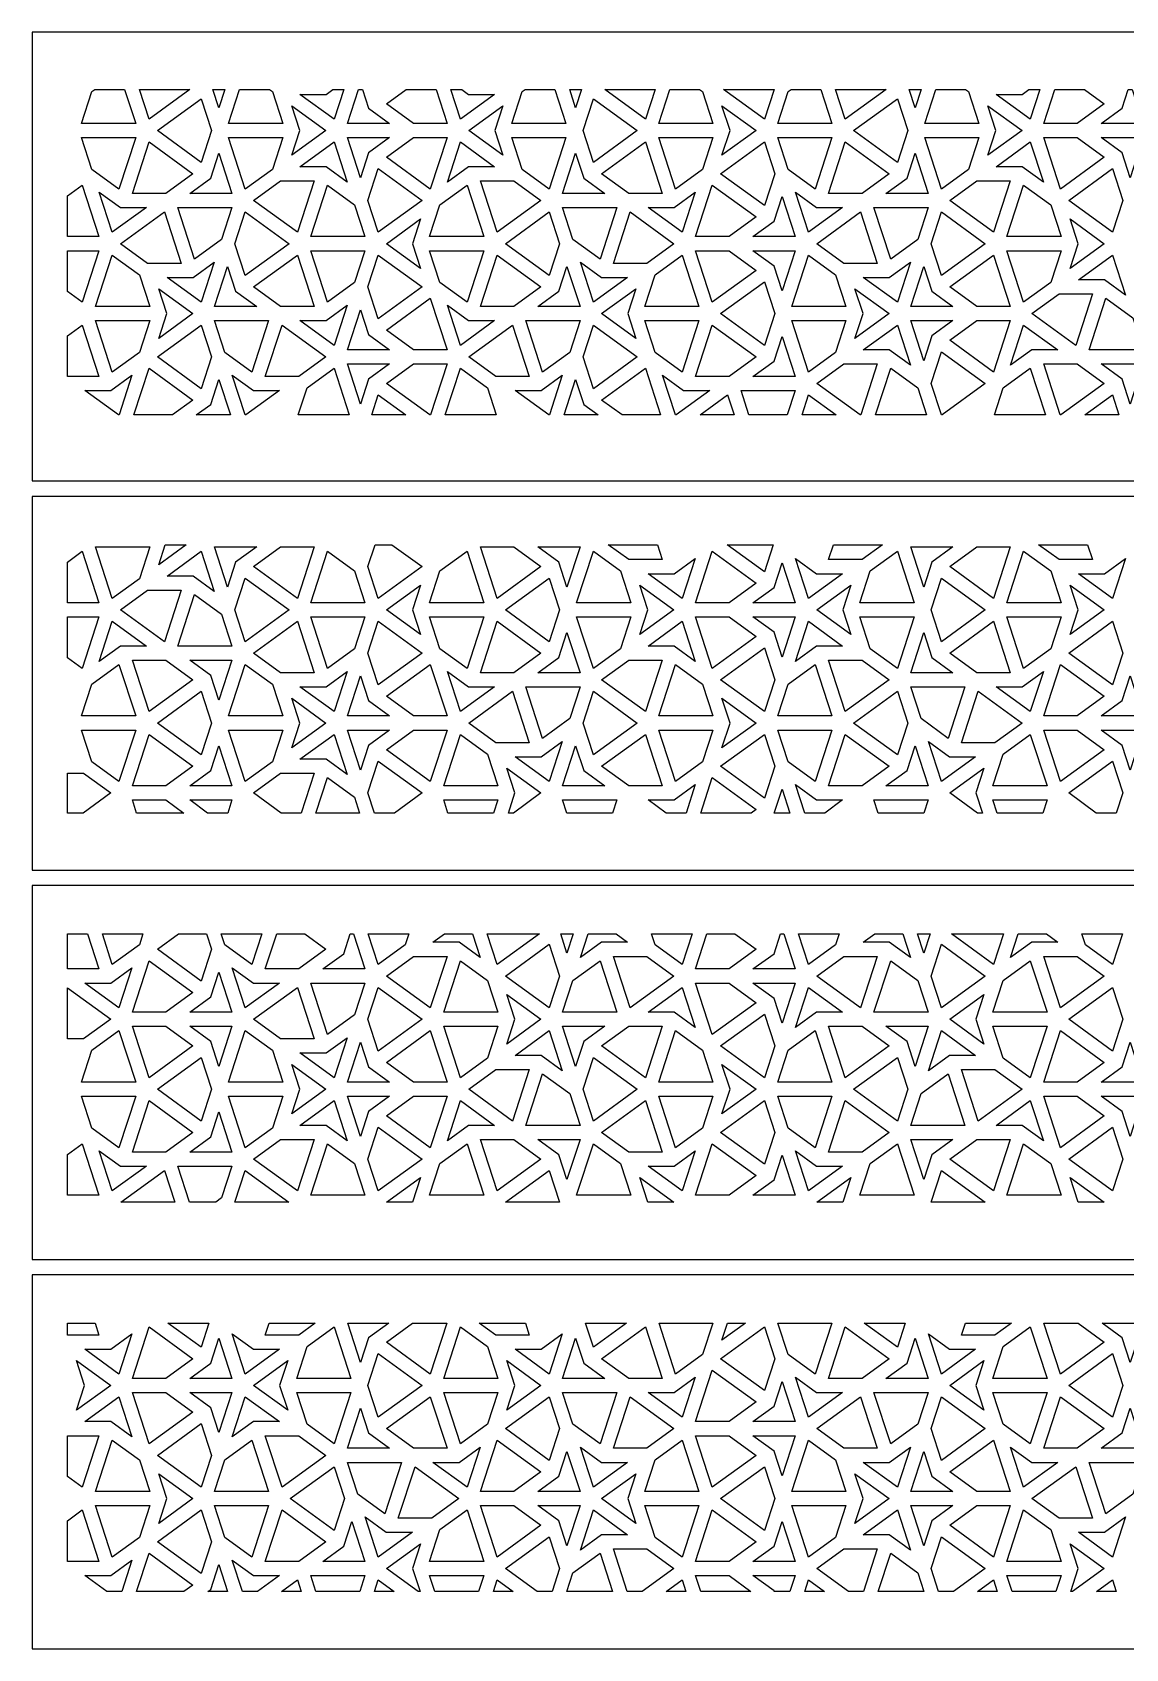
# Model space of a CAD drawing. Header units: millimetres. Extents: x 478 to 1383, y 310 to 1930.
# Drawn here: x 478 to 975, y 1195 to 1930 of the extents above; entities that cross this region are included whole.
import ezdxf

# ---------------------------------------------------------------- set-up
doc = ezdxf.new("R2010")
doc.units = ezdxf.units.MM
doc.layers.get('0').update_dxf_attribs({"linetype": 'CONTINUOUS'})

msp = doc.modelspace()

# ---------------------------------------------------------------- linework, layer by layer
at = {"color": 7}
for points in [[(477.7981, 1726.02), (1382.7981, 1726.02), (1382.7981, 1930.02), (477.7981, 1930.02)], [(500.20135, 1888.5623), (504.90489, 1903.0383), (506.2561, 1904.02), (519.80685, 1904.02), (524.82936, 1888.5623)], [(526.53621, 1904.02), (549.46974, 1904.02), (530.91613, 1890.54)], [(562.67064, 1895.7177), (559.97307, 1904.02), (565.36821, 1904.02)], [(572.09757, 1904.02), (585.64832, 1904.02), (586.99954, 1903.0383), (591.70307, 1888.5623), (567.07506, 1888.5623)], [(599.57021, 1901.816), (611.42648, 1901.816), (614.46004, 1904.02), (619.47018, 1904.02), (615.09027, 1890.54)], [(626.19954, 1904.02), (628.01079, 1904.02), (630.76895, 1895.5312), (640.36087, 1888.5623), (621.17703, 1888.5623)], [(666.47015, 1888.5623), (651.2492, 1888.5623), (638.9352, 1897.509), (647.89689, 1904.02), (661.44764, 1904.02)], [(668.177, 1904.02), (673.18714, 1904.02), (676.2207, 1901.816), (688.07697, 1901.816), (672.55691, 1890.54)], [(695.94411, 1888.5623), (700.64764, 1903.0383), (701.99886, 1904.02), (715.54961, 1904.02), (720.57212, 1888.5623)], [(724.97654, 1895.7177), (722.27897, 1904.02), (727.67411, 1904.02)], [(738.17744, 1904.02), (761.11097, 1904.02), (756.73105, 1890.54)], [(767.84033, 1904.02), (781.39108, 1904.02), (782.74229, 1903.0383), (787.44583, 1888.5623), (762.81782, 1888.5623)], [(810.83302, 1890.54), (792.27941, 1904.02), (815.21293, 1904.02)], [(816.91978, 1888.5623), (821.62331, 1903.0383), (822.97453, 1904.02), (836.52528, 1904.02), (841.54779, 1888.5623)], [(843.25464, 1904.02), (866.18817, 1904.02), (847.63455, 1890.54)], [(879.38907, 1895.7177), (876.69149, 1904.02), (882.08664, 1904.02)], [(888.816, 1904.02), (902.36675, 1904.02), (903.71797, 1903.0383), (908.4215, 1888.5623), (883.79349, 1888.5623)], [(916.28864, 1901.816), (928.14491, 1901.816), (931.17846, 1904.02), (936.18861, 1904.02), (931.80869, 1890.54)], [(965.43041, 1897.509), (953.1164, 1888.5623), (937.89546, 1888.5623), (942.91797, 1904.02), (956.46872, 1904.02)], [(964.00473, 1888.5623), (973.59666, 1895.5312), (976.35482, 1904.02), (978.16607, 1904.02), (983.18858, 1888.5623)], [(534.67795, 1885.3623), (554.60243, 1899.8383), (559.30596, 1885.3623), (554.60243, 1870.8863)], [(611.32844, 1885.3623), (595.80839, 1874.0863), (599.47217, 1885.3623), (595.80839, 1896.6383)], [(676.31874, 1885.3623), (691.83879, 1896.6383), (688.17501, 1885.3623), (691.83879, 1874.0863)], [(752.96923, 1885.3623), (733.04475, 1870.8863), (728.34122, 1885.3623), (733.04475, 1899.8383)], [(807.07119, 1885.3623), (791.55114, 1874.0863), (795.21493, 1885.3623), (791.55114, 1896.6383)], [(851.39638, 1885.3623), (871.32086, 1899.8383), (876.02439, 1885.3623), (871.32086, 1870.8863)], [(928.04687, 1885.3623), (912.52681, 1874.0863), (916.1906, 1885.3623), (912.52681, 1896.6383)], [(500.20135, 1882.1623), (524.82936, 1882.1623), (517.21889, 1858.7397), (504.90489, 1867.6863)], [(567.07506, 1882.1623), (591.70307, 1882.1623), (586.99954, 1867.6863), (574.68554, 1858.7397)], [(621.17703, 1882.1623), (640.36087, 1882.1623), (630.76895, 1875.1934), (627.10516, 1863.9174)], [(658.85968, 1858.7397), (638.9352, 1873.2157), (651.2492, 1882.1623), (666.47015, 1882.1623)], [(695.94411, 1882.1623), (720.57212, 1882.1623), (712.96164, 1858.7397), (700.64764, 1867.6863)], [(762.81782, 1882.1623), (787.44583, 1882.1623), (782.74229, 1867.6863), (770.42829, 1858.7397)], [(816.91978, 1882.1623), (841.54779, 1882.1623), (833.93732, 1858.7397), (821.62331, 1867.6863)], [(883.79349, 1882.1623), (908.4215, 1882.1623), (903.71797, 1867.6863), (891.40396, 1858.7397)], [(945.50593, 1858.7397), (937.89546, 1882.1623), (953.1164, 1882.1623), (965.43041, 1873.2157)], [(964.00473, 1882.1623), (983.18858, 1882.1623), (977.26044, 1863.9174), (973.59666, 1875.1934)], [(530.91613, 1880.1846), (550.8406, 1865.7086), (538.5266, 1856.762), (523.30565, 1856.762)], [(568.59877, 1856.762), (549.41493, 1856.762), (559.00685, 1863.7309), (562.67064, 1875.0069)], [(615.09027, 1880.1846), (621.0184, 1861.9397), (611.42648, 1868.9086), (599.57021, 1868.9086)], [(672.55691, 1880.1846), (688.07697, 1868.9086), (676.2207, 1868.9086), (666.62878, 1861.9397)], [(719.04841, 1856.762), (724.97654, 1875.0069), (728.64033, 1863.7309), (738.23225, 1856.762)], [(756.73105, 1880.1846), (764.34153, 1856.762), (749.12058, 1856.762), (736.80658, 1865.7086)], [(790.90854, 1865.7086), (810.83302, 1880.1846), (815.53655, 1865.7086), (810.83302, 1851.2326)], [(847.63455, 1880.1846), (867.55903, 1865.7086), (855.24503, 1856.762), (840.02408, 1856.762)], [(885.3172, 1856.762), (866.13336, 1856.762), (875.72528, 1863.7309), (879.38907, 1875.0069)], [(931.80869, 1880.1846), (937.73683, 1861.9397), (928.14491, 1868.9086), (916.28864, 1868.9086)], [(655.09785, 1853.562), (635.17337, 1839.086), (630.46984, 1853.562), (635.17337, 1868.0379)], [(949.26776, 1853.562), (969.19223, 1868.0379), (973.89576, 1853.562), (969.19223, 1839.086)], [(508.11094, 1837.1083), (493.7981, 1837.1083), (493.7981, 1855.6614), (500.50046, 1860.5309)], [(598.37184, 1839.086), (578.44736, 1853.562), (590.76137, 1862.5086), (605.98231, 1862.5086)], [(604.4586, 1837.1083), (612.06908, 1860.5309), (624.38308, 1851.5843), (629.08661, 1837.1083)], [(683.18858, 1837.1083), (658.56057, 1837.1083), (663.2641, 1851.5843), (675.5781, 1860.5309)], [(689.27534, 1839.086), (681.66487, 1862.5086), (696.88581, 1862.5086), (709.19982, 1853.562)], [(787.14672, 1860.5309), (807.07119, 1846.0549), (794.75719, 1837.1083), (779.53624, 1837.1083)], [(915.09027, 1839.086), (895.16579, 1853.562), (907.47979, 1862.5086), (922.70074, 1862.5086)], [(921.17703, 1837.1083), (928.7875, 1860.5309), (941.10151, 1851.5843), (945.80504, 1837.1083)], [(514.1977, 1839.086), (508.26957, 1857.3309), (517.86149, 1850.362), (529.71776, 1850.362)], [(773.44948, 1839.086), (757.92942, 1850.362), (769.78569, 1850.362), (779.37761, 1857.3309)], [(824.82936, 1837.1083), (805.64552, 1837.1083), (815.23744, 1844.0772), (818.90123, 1855.3532)], [(830.91613, 1839.086), (824.98799, 1857.3309), (834.57991, 1850.362), (846.43618, 1850.362)], [(537.884, 1848.3843), (545.49448, 1824.9616), (530.27353, 1824.9616), (517.95952, 1833.9083)], [(543.97076, 1850.362), (568.59877, 1850.362), (563.89524, 1835.886), (551.58124, 1826.9393)], [(594.61001, 1833.9083), (574.68554, 1819.4323), (569.982, 1833.9083), (574.68554, 1848.3843)], [(638.9352, 1833.9083), (654.45526, 1845.1843), (650.79147, 1833.9083), (654.45526, 1822.6323)], [(693.03717, 1833.9083), (712.96164, 1848.3843), (717.66517, 1833.9083), (712.96164, 1819.4323)], [(719.04841, 1850.362), (743.67641, 1850.362), (736.06594, 1826.9393), (723.75194, 1835.886)], [(749.76318, 1848.3843), (769.68766, 1833.9083), (757.37365, 1824.9616), (742.1527, 1824.9616)], [(854.60243, 1848.3843), (862.2129, 1824.9616), (846.99196, 1824.9616), (834.67795, 1833.9083)], [(860.68919, 1850.362), (885.3172, 1850.362), (880.61367, 1835.886), (868.29967, 1826.9393)], [(911.32844, 1833.9083), (891.40396, 1819.4323), (886.70043, 1833.9083), (891.40396, 1848.3843)], [(965.43041, 1833.9083), (949.91035, 1822.6323), (953.57414, 1833.9083), (949.91035, 1845.1843)], [(493.7981, 1812.1552), (493.7981, 1830.7083), (508.11094, 1830.7083), (500.50046, 1807.2856)], [(604.4586, 1830.7083), (629.08661, 1830.7083), (624.38308, 1816.2323), (612.06908, 1807.2856)], [(683.18858, 1830.7083), (675.5781, 1807.2856), (663.2641, 1816.2323), (658.56057, 1830.7083)], [(787.14672, 1807.2856), (779.53624, 1830.7083), (794.75719, 1830.7083), (807.07119, 1821.7616)], [(805.64552, 1830.7083), (824.82936, 1830.7083), (818.90123, 1812.4634), (815.23744, 1823.7393)], [(921.17703, 1830.7083), (945.80504, 1830.7083), (941.10151, 1816.2323), (928.7875, 1807.2856)], [(506.58723, 1805.3079), (514.1977, 1828.7306), (526.5117, 1819.7839), (531.21524, 1805.3079)], [(554.60243, 1807.2856), (539.08237, 1818.5616), (550.93864, 1818.5616), (560.53056, 1825.5306)], [(560.68919, 1805.3079), (566.61733, 1823.5529), (570.28111, 1812.2769), (579.87304, 1805.3079)], [(598.37184, 1828.7306), (605.98231, 1805.3079), (590.76137, 1805.3079), (578.44736, 1814.2546)], [(655.09785, 1814.2546), (635.17337, 1799.7786), (630.46984, 1814.2546), (635.17337, 1828.7306)], [(689.27534, 1828.7306), (709.19982, 1814.2546), (696.88581, 1805.3079), (681.66487, 1805.3079)], [(726.95799, 1805.3079), (707.77414, 1805.3079), (717.36607, 1812.2769), (721.02985, 1823.5529)], [(733.04475, 1807.2856), (727.11662, 1825.5306), (736.70854, 1818.5616), (748.56481, 1818.5616)], [(781.05995, 1805.3079), (756.43194, 1805.3079), (761.13548, 1819.7839), (773.44948, 1828.7306)], [(823.30565, 1805.3079), (830.91613, 1828.7306), (843.23013, 1819.7839), (847.93366, 1805.3079)], [(871.32086, 1807.2856), (855.8008, 1818.5616), (867.65707, 1818.5616), (877.24899, 1825.5306)], [(877.40762, 1805.3079), (883.33575, 1823.5529), (886.99954, 1812.2769), (896.59146, 1805.3079)], [(915.09027, 1828.7306), (922.70074, 1805.3079), (907.47979, 1805.3079), (895.16579, 1814.2546)], [(969.19223, 1828.7306), (975.12037, 1810.4856), (965.52845, 1817.4546), (953.67218, 1817.4546)], [(790.90854, 1802.1079), (810.83302, 1816.5839), (815.53655, 1802.1079), (810.83302, 1787.632)], [(550.8406, 1802.1079), (535.32055, 1790.832), (538.98434, 1802.1079), (535.32055, 1813.3839)], [(658.85968, 1809.0769), (666.47015, 1785.6542), (651.2492, 1785.6542), (638.9352, 1794.6009)], [(736.80658, 1802.1079), (752.32663, 1813.3839), (748.66284, 1802.1079), (752.32663, 1790.832)], [(867.55903, 1802.1079), (852.03898, 1790.832), (855.70276, 1802.1079), (852.03898, 1813.3839)], [(952.47381, 1787.632), (932.54933, 1802.1079), (944.86333, 1811.0546), (960.08428, 1811.0546)], [(958.56057, 1785.6542), (966.17104, 1809.0769), (978.48505, 1800.1302), (983.18858, 1785.6542)], [(615.09027, 1787.632), (599.57021, 1798.9079), (611.42648, 1798.9079), (621.0184, 1805.8769)], [(621.17703, 1785.6542), (627.10516, 1803.8992), (630.76895, 1792.6232), (640.36087, 1785.6542)], [(672.55691, 1787.632), (666.62878, 1805.8769), (676.2207, 1798.9079), (688.07697, 1798.9079)], [(508.11094, 1773.5076), (493.7981, 1773.5076), (493.7981, 1792.0607), (500.50046, 1796.9302)], [(506.58723, 1798.9079), (531.21524, 1798.9079), (526.5117, 1784.432), (514.1977, 1775.4853)], [(534.67795, 1782.4542), (554.60243, 1796.9302), (559.30596, 1782.4542), (554.60243, 1767.9783)], [(585.3172, 1798.9079), (577.70673, 1775.4853), (565.39272, 1784.432), (560.68919, 1798.9079)], [(591.40396, 1796.9302), (611.32844, 1782.4542), (599.01444, 1773.5076), (583.79349, 1773.5076)], [(696.24322, 1796.9302), (703.85369, 1773.5076), (688.63274, 1773.5076), (676.31874, 1782.4542)], [(702.32998, 1798.9079), (726.95799, 1798.9079), (722.25446, 1784.432), (709.94045, 1775.4853)], [(752.96923, 1782.4542), (733.04475, 1767.9783), (728.34122, 1782.4542), (733.04475, 1796.9302)], [(756.43194, 1798.9079), (781.05995, 1798.9079), (773.44948, 1775.4853), (761.13548, 1784.432)], [(787.14672, 1796.9302), (807.07119, 1782.4542), (794.75719, 1773.5076), (779.53624, 1773.5076)], [(823.30565, 1798.9079), (847.93366, 1798.9079), (843.23013, 1784.432), (830.91613, 1775.4853)], [(871.32086, 1796.9302), (877.24899, 1778.6853), (867.65707, 1785.6542), (855.8008, 1785.6542)], [(877.40762, 1798.9079), (896.59146, 1798.9079), (886.99954, 1791.939), (883.33575, 1780.663)], [(915.09027, 1775.4853), (895.16579, 1789.9613), (907.47979, 1798.9079), (922.70074, 1798.9079)], [(928.7875, 1796.9302), (944.30756, 1785.6542), (932.45129, 1785.6542), (922.85937, 1778.6853)], [(824.82936, 1773.5076), (805.64552, 1773.5076), (815.23744, 1780.4765), (818.90123, 1791.7525)], [(621.17703, 1779.2542), (640.36087, 1779.2542), (630.76895, 1772.2853), (627.10516, 1761.0093)], [(638.9352, 1770.3076), (651.2492, 1779.2542), (666.47015, 1779.2542), (658.92089, 1756.02), (658.60039, 1756.02)], [(834.67795, 1770.3076), (846.99196, 1779.2542), (862.2129, 1779.2542), (854.66364, 1756.02), (854.34315, 1756.02)], [(891.66325, 1756.02), (891.34275, 1756.02), (886.70043, 1770.3076), (891.40396, 1784.7836), (911.32844, 1770.3076)], [(937.89546, 1779.2542), (953.1164, 1779.2542), (965.43041, 1770.3076), (945.76521, 1756.02), (945.44472, 1756.02)], [(964.00473, 1779.2542), (983.18858, 1779.2542), (977.26044, 1761.0093), (973.59666, 1772.2853)], [(501.69883, 1767.1076), (513.5551, 1767.1076), (523.14702, 1774.0765), (517.2801, 1756.02), (516.95961, 1756.02)], [(550.8406, 1762.8006), (541.50797, 1756.02), (524.00946, 1756.02), (530.91613, 1777.2765)], [(559.00685, 1760.8228), (562.67064, 1772.0988), (567.89497, 1756.02), (552.3963, 1756.02)], [(568.7574, 1774.0765), (578.34932, 1767.1076), (590.20559, 1767.1076), (574.94482, 1756.02), (574.62433, 1756.02)], [(602.77626, 1768.3299), (615.09027, 1777.2765), (621.99694, 1756.02), (598.77654, 1756.02)], [(672.55691, 1777.2765), (684.87092, 1768.3299), (688.87064, 1756.02), (665.65024, 1756.02)], [(697.44159, 1767.1076), (709.29786, 1767.1076), (718.88978, 1774.0765), (713.02285, 1756.02), (712.70236, 1756.02)], [(724.97654, 1772.0988), (728.64033, 1760.8228), (735.25088, 1756.02), (719.75221, 1756.02)], [(763.63772, 1756.02), (746.13921, 1756.02), (736.80658, 1762.8006), (756.73105, 1777.2765)], [(764.50015, 1774.0765), (774.09208, 1767.1076), (785.94835, 1767.1076), (770.68757, 1756.02), (770.36708, 1756.02)], [(868.29967, 1777.2765), (880.61367, 1768.3299), (884.6134, 1756.02), (861.393, 1756.02)], [(919.49469, 1768.3299), (931.80869, 1777.2765), (938.71536, 1756.02), (915.49496, 1756.02)], [(635.17337, 1765.1299), (647.71206, 1756.02), (632.21339, 1756.02)], [(797.07458, 1756.02), (781.5759, 1756.02), (794.11459, 1765.1299)], [(824.82936, 1767.1076), (821.22678, 1756.02), (803.80393, 1756.02), (800.20135, 1767.1076)], [(830.91613, 1765.1299), (843.45481, 1756.02), (827.95614, 1756.02)], [(969.19223, 1765.1299), (972.15222, 1756.02), (956.65354, 1756.02)], [(477.7981, 1549.02), (1382.7981, 1549.02), (1382.7981, 1719.02), (477.7981, 1719.02)], [(508.11094, 1670.59954), (493.7981, 1670.59954), (493.7981, 1689.1526), (500.50046, 1694.0222)], [(506.58723, 1695.9999), (531.21524, 1695.9999), (526.5117, 1681.5239), (514.1977, 1672.57725)], [(535.32055, 1687.9239), (538.27605, 1697.02), (547.84025, 1697.02)], [(554.60243, 1694.0222), (560.53056, 1675.77725), (550.93864, 1682.7462), (539.08237, 1682.7462)], [(560.68919, 1695.9999), (579.87304, 1695.9999), (570.28111, 1689.0309), (566.61733, 1677.75496)], [(598.37184, 1672.57725), (578.44736, 1687.0532), (590.76137, 1695.9999), (605.98231, 1695.9999)], [(604.4586, 1670.59954), (612.06908, 1694.0222), (624.38308, 1685.0755), (629.08661, 1670.59954)], [(635.17337, 1672.57725), (630.46984, 1687.0532), (633.70824, 1697.02), (641.37978, 1697.02), (655.09785, 1687.0532)], [(683.18858, 1670.59954), (658.56057, 1670.59954), (663.2641, 1685.0755), (675.5781, 1694.0222)], [(689.27534, 1672.57725), (681.66487, 1695.9999), (696.88581, 1695.9999), (709.19982, 1687.0532)], [(726.95799, 1695.9999), (721.02985, 1677.75496), (717.36607, 1689.0309), (707.77414, 1695.9999)], [(725.43428, 1670.59954), (733.04475, 1694.0222), (745.35875, 1685.0755), (750.06229, 1670.59954)], [(764.34153, 1690.2532), (749.12058, 1690.2532), (739.80693, 1697.02), (762.14287, 1697.02)], [(773.44948, 1672.57725), (757.92942, 1683.8532), (769.78569, 1683.8532), (779.37761, 1690.8222)], [(787.14672, 1694.0222), (807.07119, 1679.54619), (794.75719, 1670.59954), (779.53624, 1670.59954)], [(810.83302, 1684.7239), (793.90889, 1697.02), (814.82826, 1697.02)], [(830.91613, 1672.57725), (824.98799, 1690.8222), (834.57991, 1683.8532), (846.43618, 1683.8532)], [(855.24503, 1690.2532), (840.02408, 1690.2532), (842.22274, 1697.02), (864.55868, 1697.02)], [(878.93133, 1670.59954), (854.30332, 1670.59954), (859.00685, 1685.0755), (871.32086, 1694.0222)], [(877.40762, 1695.9999), (896.59146, 1695.9999), (886.99954, 1689.0309), (883.33575, 1677.75496)], [(915.09027, 1672.57725), (895.16579, 1687.0532), (907.47979, 1695.9999), (922.70074, 1695.9999)], [(921.17703, 1670.59954), (928.7875, 1694.0222), (941.10151, 1685.0755), (945.80504, 1670.59954)], [(960.08428, 1690.2532), (944.86333, 1690.2532), (935.54968, 1697.02), (957.88562, 1697.02)], [(969.19223, 1672.57725), (953.67218, 1683.8532), (965.52845, 1683.8532), (975.12037, 1690.8222)], [(824.82936, 1670.59954), (805.64552, 1670.59954), (815.23744, 1677.56848), (818.90123, 1688.8445)], [(537.884, 1652.92356), (517.95952, 1667.39954), (530.27353, 1676.34619), (545.49448, 1676.34619)], [(594.61001, 1667.39954), (574.68554, 1652.92356), (569.982, 1667.39954), (574.68554, 1681.8755)], [(638.9352, 1667.39954), (654.45526, 1678.67553), (650.79147, 1667.39954), (654.45526, 1656.12356)], [(693.03717, 1667.39954), (712.96164, 1681.8755), (717.66517, 1667.39954), (712.96164, 1652.92356)], [(769.68766, 1667.39954), (754.1676, 1656.12356), (757.83139, 1667.39954), (754.1676, 1678.67553)], [(834.67795, 1667.39954), (850.19801, 1678.67553), (846.53422, 1667.39954), (850.19801, 1656.12356)], [(911.32844, 1667.39954), (891.40396, 1652.92356), (886.70043, 1667.39954), (891.40396, 1681.8755)], [(965.43041, 1667.39954), (949.91035, 1656.12356), (953.57414, 1667.39954), (949.91035, 1678.67553)], [(543.97076, 1650.94585), (551.58124, 1674.36848), (563.89524, 1665.42184), (568.59877, 1650.94585)], [(493.7981, 1645.64647), (493.7981, 1664.19954), (508.11094, 1664.19954), (500.50046, 1640.77692)], [(514.1977, 1662.22184), (529.71776, 1650.94585), (517.86149, 1650.94585), (508.26957, 1643.97692)], [(598.37184, 1662.22184), (605.98231, 1638.79921), (590.76137, 1638.79921), (578.44736, 1647.74585)], [(604.4586, 1664.19954), (629.08661, 1664.19954), (624.38308, 1649.72356), (612.06908, 1640.77692)], [(655.09785, 1647.74585), (635.17337, 1633.26987), (630.46984, 1647.74585), (635.17337, 1662.22184)], [(683.18858, 1664.19954), (675.5781, 1640.77692), (663.2641, 1649.72356), (658.56057, 1664.19954)], [(689.27534, 1662.22184), (709.19982, 1647.74585), (696.88581, 1638.79921), (681.66487, 1638.79921)], [(725.43428, 1664.19954), (750.06229, 1664.19954), (745.35875, 1649.72356), (733.04475, 1640.77692)], [(773.44948, 1662.22184), (779.37761, 1643.97692), (769.78569, 1650.94585), (757.92942, 1650.94585)], [(787.14672, 1640.77692), (779.53624, 1664.19954), (794.75719, 1664.19954), (807.07119, 1655.2529)], [(824.82936, 1664.19954), (818.90123, 1645.95462), (815.23744, 1657.2306), (805.64552, 1664.19954)], [(830.91613, 1662.22184), (846.43618, 1650.94585), (834.57991, 1650.94585), (824.98799, 1643.97692)], [(878.93133, 1664.19954), (871.32086, 1640.77692), (859.00685, 1649.72356), (854.30332, 1664.19954)], [(915.09027, 1662.22184), (922.70074, 1638.79921), (907.47979, 1638.79921), (895.16579, 1647.74585)], [(921.17703, 1664.19954), (945.80504, 1664.19954), (941.10151, 1649.72356), (928.7875, 1640.77692)], [(949.26776, 1647.74585), (969.19223, 1662.22184), (973.89576, 1647.74585), (969.19223, 1633.26987)], [(726.95799, 1638.79921), (707.77414, 1638.79921), (717.36607, 1645.76815), (721.02985, 1657.04413)], [(877.40762, 1638.79921), (883.33575, 1657.04413), (886.99954, 1645.76815), (896.59146, 1638.79921)], [(790.90854, 1635.59921), (810.83302, 1650.07519), (815.53655, 1635.59921), (810.83302, 1621.12323)], [(524.82936, 1619.14552), (500.20135, 1619.14552), (504.90489, 1633.6215), (517.21889, 1642.56815)], [(530.91613, 1621.12323), (523.30565, 1644.54585), (538.5266, 1644.54585), (550.8406, 1635.59921)], [(568.59877, 1644.54585), (562.67064, 1626.30093), (559.00685, 1637.57692), (549.41493, 1644.54585)], [(567.07506, 1619.14552), (574.68554, 1642.56815), (586.99954, 1633.6215), (591.70307, 1619.14552)], [(615.09027, 1621.12323), (599.57021, 1632.39921), (611.42648, 1632.39921), (621.0184, 1639.36815)], [(658.85968, 1642.56815), (666.47015, 1619.14552), (651.2492, 1619.14552), (638.9352, 1628.09217)], [(672.55691, 1621.12323), (666.62878, 1639.36815), (676.2207, 1632.39921), (688.07697, 1632.39921)], [(756.73105, 1621.12323), (736.80658, 1635.59921), (749.12058, 1644.54585), (764.34153, 1644.54585)], [(762.81782, 1619.14552), (770.42829, 1642.56815), (782.74229, 1633.6215), (787.44583, 1619.14552)], [(841.54779, 1619.14552), (816.91978, 1619.14552), (821.62331, 1633.6215), (833.93732, 1642.56815)], [(847.63455, 1621.12323), (840.02408, 1644.54585), (855.24503, 1644.54585), (867.55903, 1635.59921)], [(931.80869, 1621.12323), (916.28864, 1632.39921), (928.14491, 1632.39921), (937.73683, 1639.36815)], [(945.50593, 1642.56815), (965.43041, 1628.09217), (953.1164, 1619.14552), (937.89546, 1619.14552)], [(621.17703, 1619.14552), (627.10516, 1637.39044), (630.76895, 1626.11446), (640.36087, 1619.14552)], [(702.32998, 1632.39921), (726.95799, 1632.39921), (722.25446, 1617.92323), (709.94045, 1608.97658)], [(902.03563, 1632.39921), (894.42515, 1608.97658), (882.11115, 1617.92323), (877.40762, 1632.39921)], [(983.18858, 1619.14552), (964.00473, 1619.14552), (973.59666, 1626.11446), (977.26044, 1637.39044)], [(534.67795, 1615.94552), (554.60243, 1630.4215), (559.30596, 1615.94552), (554.60243, 1601.46954)], [(611.32844, 1615.94552), (595.80839, 1604.66954), (599.47217, 1615.94552), (595.80839, 1627.2215)], [(696.24322, 1630.4215), (703.85369, 1606.99887), (688.63274, 1606.99887), (676.31874, 1615.94552)], [(752.96923, 1615.94552), (733.04475, 1601.46954), (728.34122, 1615.94552), (733.04475, 1630.4215)], [(807.07119, 1615.94552), (791.55114, 1604.66954), (795.21493, 1615.94552), (791.55114, 1627.2215)], [(851.39638, 1615.94552), (871.32086, 1630.4215), (876.02439, 1615.94552), (871.32086, 1601.46954)], [(908.12239, 1630.4215), (928.04687, 1615.94552), (915.73286, 1606.99887), (900.51192, 1606.99887)], [(524.82936, 1612.74552), (517.21889, 1589.32289), (504.90489, 1598.26954), (500.20135, 1612.74552)], [(530.91613, 1610.76781), (550.8406, 1596.29183), (538.5266, 1587.34518), (523.30565, 1587.34518)], [(567.07506, 1612.74552), (591.70307, 1612.74552), (586.99954, 1598.26954), (574.68554, 1589.32289)], [(615.09027, 1610.76781), (621.0184, 1592.52289), (611.42648, 1599.49183), (599.57021, 1599.49183)], [(621.17703, 1612.74552), (640.36087, 1612.74552), (630.76895, 1605.77658), (627.10516, 1594.5006)], [(658.85968, 1589.32289), (638.9352, 1603.79887), (651.2492, 1612.74552), (666.47015, 1612.74552)], [(664.94644, 1587.34518), (672.55691, 1610.76781), (684.87092, 1601.82116), (689.57445, 1587.34518)], [(756.73105, 1610.76781), (764.34153, 1587.34518), (749.12058, 1587.34518), (736.80658, 1596.29183)], [(762.81782, 1612.74552), (787.44583, 1612.74552), (782.74229, 1598.26954), (770.42829, 1589.32289)], [(790.90854, 1596.29183), (810.83302, 1610.76781), (815.53655, 1596.29183), (810.83302, 1581.81585)], [(841.54779, 1612.74552), (833.93732, 1589.32289), (821.62331, 1598.26954), (816.91978, 1612.74552)], [(847.63455, 1610.76781), (867.55903, 1596.29183), (855.24503, 1587.34518), (840.02408, 1587.34518)], [(939.41917, 1587.34518), (914.79116, 1587.34518), (919.49469, 1601.82116), (931.80869, 1610.76781)], [(945.50593, 1589.32289), (937.89546, 1612.74552), (953.1164, 1612.74552), (965.43041, 1603.79887)], [(983.18858, 1612.74552), (977.26044, 1594.5006), (973.59666, 1605.77658), (964.00473, 1612.74552)], [(568.59877, 1587.34518), (549.41493, 1587.34518), (559.00685, 1594.31412), (562.67064, 1605.5901)], [(712.96164, 1589.32289), (697.44159, 1600.59887), (709.29786, 1600.59887), (718.88978, 1607.56781)], [(719.04841, 1587.34518), (724.97654, 1605.5901), (728.64033, 1594.31412), (738.23225, 1587.34518)], [(885.3172, 1587.34518), (866.13336, 1587.34518), (875.72528, 1594.31412), (879.38907, 1605.5901)], [(891.40396, 1589.32289), (885.47583, 1607.56781), (895.06775, 1600.59887), (906.92402, 1600.59887)], [(642.53812, 1575.02), (633.43479, 1575.02), (630.46984, 1584.14518), (635.17337, 1598.62116), (655.09785, 1584.14518)], [(696.64009, 1575.02), (694.3786, 1575.02), (697.34355, 1584.14518), (693.67976, 1595.42116), (709.19982, 1584.14518)], [(910.68585, 1595.42116), (907.02206, 1584.14518), (909.98701, 1575.02), (907.72552, 1575.02), (895.16579, 1584.14518)], [(969.19223, 1598.62116), (973.89576, 1584.14518), (970.93081, 1575.02), (961.82749, 1575.02), (949.26776, 1584.14518)], [(501.14306, 1593.09183), (513.45707, 1584.14518), (500.89733, 1575.02), (493.7981, 1575.02), (493.7981, 1593.09183)], [(578.44736, 1584.14518), (590.76137, 1593.09183), (605.98231, 1593.09183), (600.11042, 1575.02), (591.00709, 1575.02)], [(612.06908, 1591.11412), (624.38308, 1582.16747), (626.70543, 1575.02), (606.83978, 1575.02)], [(757.92942, 1580.94518), (769.78569, 1580.94518), (779.37761, 1587.91412), (775.18806, 1575.02), (766.08473, 1575.02)], [(807.07119, 1576.63814), (804.84402, 1575.02), (781.91742, 1575.02), (787.14672, 1591.11412)], [(824.98799, 1587.91412), (834.57991, 1580.94518), (846.43618, 1580.94518), (838.28087, 1575.02), (829.17755, 1575.02)], [(523.30565, 1580.94518), (538.5266, 1580.94518), (546.68191, 1575.02), (525.23086, 1575.02)], [(566.67357, 1575.02), (557.57024, 1575.02), (549.41493, 1580.94518), (568.59877, 1580.94518)], [(689.57445, 1580.94518), (687.64924, 1575.02), (666.87165, 1575.02), (664.94644, 1580.94518)], [(741.75121, 1575.02), (720.97361, 1575.02), (719.04841, 1580.94518), (743.67641, 1580.94518)], [(818.90123, 1585.93641), (822.44819, 1575.02), (815.35427, 1575.02)], [(885.3172, 1580.94518), (883.39199, 1575.02), (862.6144, 1575.02), (860.68919, 1580.94518)], [(937.49396, 1575.02), (916.71637, 1575.02), (914.79116, 1580.94518), (939.41917, 1580.94518)], [(477.7981, 1372.02), (1382.7981, 1372.02), (1382.7981, 1542.02), (477.7981, 1542.02)], [(508.11094, 1504.09081), (493.7981, 1504.09081), (493.7981, 1520.02), (502.93523, 1520.02)], [(526.5117, 1515.01517), (514.1977, 1506.06852), (509.66459, 1520.02), (528.13787, 1520.02)], [(544.28859, 1520.02), (557.0372, 1520.02), (559.30596, 1513.03746), (554.60243, 1498.56148), (534.67795, 1513.03746)], [(577.70673, 1506.06852), (565.39272, 1515.01517), (563.76656, 1520.02), (582.23984, 1520.02)], [(611.32844, 1513.03746), (599.01444, 1504.09081), (583.79349, 1504.09081), (588.9692, 1520.02), (601.7178, 1520.02)], [(609.90277, 1504.09081), (619.49469, 1511.05975), (622.40605, 1520.02), (623.91091, 1520.02), (629.08661, 1504.09081)], [(647.48738, 1515.01517), (635.17337, 1506.06852), (630.64026, 1520.02), (649.11355, 1520.02)], [(681.50624, 1509.26852), (671.91432, 1516.23746), (660.05805, 1516.23746), (665.26427, 1520.02), (678.01287, 1520.02)], [(684.74223, 1520.02), (708.4779, 1520.02), (689.27534, 1506.06852)], [(693.03717, 1500.89081), (712.96164, 1515.36679), (717.66517, 1500.89081), (712.96164, 1486.41483)], [(721.02985, 1511.24623), (718.17908, 1520.02), (723.88062, 1520.02)], [(748.56481, 1516.23746), (736.70854, 1516.23746), (727.11662, 1509.26852), (730.60998, 1520.02), (743.35859, 1520.02)], [(773.44948, 1506.06852), (761.13548, 1515.01517), (759.50931, 1520.02), (777.98259, 1520.02)], [(807.07119, 1513.03746), (794.75719, 1504.09081), (779.53624, 1504.09081), (784.71195, 1520.02), (797.46055, 1520.02)], [(805.64552, 1504.09081), (815.23744, 1511.05975), (818.1488, 1520.02), (819.65366, 1520.02), (824.82936, 1504.09081)], [(843.23013, 1515.01517), (830.91613, 1506.06852), (826.38302, 1520.02), (844.8563, 1520.02)], [(877.24899, 1509.26852), (867.65707, 1516.23746), (855.8008, 1516.23746), (861.00702, 1520.02), (873.75562, 1520.02)], [(883.33575, 1511.24623), (880.48498, 1520.02), (886.18652, 1520.02)], [(911.32844, 1500.89081), (891.40396, 1486.41483), (886.70043, 1500.89081), (891.40396, 1515.36679)], [(895.88771, 1520.02), (919.62338, 1520.02), (915.09027, 1506.06852)], [(944.30756, 1516.23746), (932.45129, 1516.23746), (922.85937, 1509.26852), (926.35274, 1520.02), (939.10134, 1520.02)], [(969.19223, 1506.06852), (956.87823, 1515.01517), (955.25206, 1520.02), (973.72534, 1520.02)], [(530.91613, 1507.85975), (550.8406, 1493.38377), (538.5266, 1484.43712), (523.30565, 1484.43712)], [(658.85968, 1486.41483), (638.9352, 1500.89081), (651.2492, 1509.83746), (666.47015, 1509.83746)], [(664.94644, 1484.43712), (672.55691, 1507.85975), (684.87092, 1498.9131), (689.57445, 1484.43712)], [(743.67641, 1484.43712), (719.04841, 1484.43712), (723.75194, 1498.9131), (736.06594, 1507.85975)], [(749.76318, 1486.41483), (742.1527, 1509.83746), (757.37365, 1509.83746), (769.68766, 1500.89081)], [(854.60243, 1486.41483), (834.67795, 1500.89081), (846.99196, 1509.83746), (862.2129, 1509.83746)], [(860.68919, 1484.43712), (868.29967, 1507.85975), (880.61367, 1498.9131), (885.3172, 1484.43712)], [(939.41917, 1484.43712), (914.79116, 1484.43712), (919.49469, 1498.9131), (931.80869, 1507.85975)], [(945.50593, 1486.41483), (937.89546, 1509.83746), (953.1164, 1509.83746), (965.43041, 1500.89081)], [(517.21889, 1486.41483), (501.69883, 1497.69081), (513.5551, 1497.69081), (523.14702, 1504.65975)], [(568.59877, 1484.43712), (549.41493, 1484.43712), (559.00685, 1491.40606), (562.67064, 1502.68204)], [(574.68554, 1486.41483), (568.7574, 1504.65975), (578.34932, 1497.69081), (590.20559, 1497.69081)], [(513.45707, 1481.23712), (501.14306, 1472.29048), (493.7981, 1472.29048), (493.7981, 1495.5202)], [(598.37184, 1495.7131), (605.98231, 1472.29048), (590.76137, 1472.29048), (578.44736, 1481.23712)], [(604.4586, 1497.69081), (629.08661, 1497.69081), (624.38308, 1483.21483), (612.06908, 1474.26818)], [(655.09785, 1481.23712), (635.17337, 1466.76114), (630.46984, 1481.23712), (635.17337, 1495.7131)], [(709.19982, 1481.23712), (693.67976, 1469.96114), (697.34355, 1481.23712), (693.67976, 1492.5131)], [(773.44948, 1495.7131), (779.37761, 1477.46818), (769.78569, 1484.43712), (757.92942, 1484.43712)], [(787.14672, 1474.26818), (779.53624, 1497.69081), (794.75719, 1497.69081), (807.07119, 1488.74417)], [(824.82936, 1497.69081), (818.90123, 1479.44589), (815.23744, 1490.72187), (805.64552, 1497.69081)], [(830.91613, 1495.7131), (846.43618, 1484.43712), (834.57991, 1484.43712), (824.98799, 1477.46818)], [(895.16579, 1481.23712), (910.68585, 1492.5131), (907.02206, 1481.23712), (910.68585, 1469.96114)], [(949.26776, 1481.23712), (969.19223, 1495.7131), (973.89576, 1481.23712), (969.19223, 1466.76114)], [(530.91613, 1454.61449), (523.30565, 1478.03712), (538.5266, 1478.03712), (550.8406, 1469.09048)], [(568.59877, 1478.03712), (562.67064, 1459.7922), (559.00685, 1471.06818), (549.41493, 1478.03712)], [(664.94644, 1478.03712), (689.57445, 1478.03712), (684.87092, 1463.56114), (672.55691, 1454.61449)], [(719.04841, 1478.03712), (738.23225, 1478.03712), (728.64033, 1471.06818), (724.97654, 1459.7922)], [(756.73105, 1454.61449), (736.80658, 1469.09048), (749.12058, 1478.03712), (764.34153, 1478.03712)], [(790.90854, 1469.09048), (810.83302, 1483.56646), (815.53655, 1469.09048), (810.83302, 1454.61449)], [(847.63455, 1454.61449), (840.02408, 1478.03712), (855.24503, 1478.03712), (867.55903, 1469.09048)], [(885.3172, 1478.03712), (879.38907, 1459.7922), (875.72528, 1471.06818), (866.13336, 1478.03712)], [(939.41917, 1478.03712), (931.80869, 1454.61449), (919.49469, 1463.56114), (914.79116, 1478.03712)], [(524.82936, 1452.63679), (500.20135, 1452.63679), (504.90489, 1467.11277), (517.21889, 1476.05942)], [(567.07506, 1452.63679), (574.68554, 1476.05942), (586.99954, 1467.11277), (591.70307, 1452.63679)], [(615.09027, 1454.61449), (599.57021, 1465.89048), (611.42648, 1465.89048), (621.0184, 1472.85942)], [(621.17703, 1452.63679), (627.10516, 1470.88171), (630.76895, 1459.60573), (640.36087, 1452.63679)], [(658.85968, 1476.05942), (666.47015, 1452.63679), (651.2492, 1452.63679), (638.9352, 1461.58343)], [(712.96164, 1476.05942), (718.88978, 1457.81449), (709.29786, 1464.78343), (697.44159, 1464.78343)], [(762.81782, 1452.63679), (770.42829, 1476.05942), (782.74229, 1467.11277), (787.44583, 1452.63679)], [(841.54779, 1452.63679), (816.91978, 1452.63679), (821.62331, 1467.11277), (833.93732, 1476.05942)], [(891.40396, 1476.05942), (906.92402, 1464.78343), (895.06775, 1464.78343), (885.47583, 1457.81449)], [(945.50593, 1476.05942), (965.43041, 1461.58343), (953.1164, 1452.63679), (937.89546, 1452.63679)], [(983.18858, 1452.63679), (964.00473, 1452.63679), (973.59666, 1459.60573), (977.26044, 1470.88171)], [(534.67795, 1449.43679), (554.60243, 1463.91277), (559.30596, 1449.43679), (554.60243, 1434.96081)], [(752.96923, 1449.43679), (733.04475, 1434.96081), (728.34122, 1449.43679), (733.04475, 1463.91277)], [(851.39638, 1449.43679), (871.32086, 1463.91277), (876.02439, 1449.43679), (871.32086, 1434.96081)], [(611.32844, 1449.43679), (595.80839, 1438.16081), (599.47217, 1449.43679), (595.80839, 1460.71277)], [(696.24322, 1434.96081), (676.31874, 1449.43679), (688.63274, 1458.38343), (703.85369, 1458.38343)], [(702.32998, 1432.9831), (709.94045, 1456.40573), (722.25446, 1447.45908), (726.95799, 1432.9831)], [(807.07119, 1449.43679), (791.55114, 1438.16081), (795.21493, 1449.43679), (791.55114, 1460.71277)], [(902.03563, 1432.9831), (877.40762, 1432.9831), (882.11115, 1447.45908), (894.42515, 1456.40573)], [(908.12239, 1434.96081), (900.51192, 1458.38343), (915.73286, 1458.38343), (928.04687, 1449.43679)], [(524.82936, 1446.23679), (517.21889, 1422.81416), (504.90489, 1431.76081), (500.20135, 1446.23679)], [(530.91613, 1444.25908), (550.8406, 1429.7831), (538.5266, 1420.83645), (523.30565, 1420.83645)], [(567.07506, 1446.23679), (591.70307, 1446.23679), (586.99954, 1431.76081), (574.68554, 1422.81416)], [(615.09027, 1444.25908), (621.0184, 1426.01416), (611.42648, 1432.9831), (599.57021, 1432.9831)], [(621.17703, 1446.23679), (640.36087, 1446.23679), (630.76895, 1439.26785), (627.10516, 1427.99187)], [(658.85968, 1422.81416), (638.9352, 1437.29014), (651.2492, 1446.23679), (666.47015, 1446.23679)], [(672.55691, 1444.25908), (688.07697, 1432.9831), (676.2207, 1432.9831), (666.62878, 1426.01416)], [(756.73105, 1444.25908), (764.34153, 1420.83645), (749.12058, 1420.83645), (736.80658, 1429.7831)], [(762.81782, 1446.23679), (787.44583, 1446.23679), (782.74229, 1431.76081), (770.42829, 1422.81416)], [(790.90854, 1429.7831), (810.83302, 1444.25908), (815.53655, 1429.7831), (810.83302, 1415.30712)], [(841.54779, 1446.23679), (833.93732, 1422.81416), (821.62331, 1431.76081), (816.91978, 1446.23679)], [(847.63455, 1444.25908), (867.55903, 1429.7831), (855.24503, 1420.83645), (840.02408, 1420.83645)], [(931.80869, 1444.25908), (937.73683, 1426.01416), (928.14491, 1432.9831), (916.28864, 1432.9831)], [(945.50593, 1422.81416), (937.89546, 1446.23679), (953.1164, 1446.23679), (965.43041, 1437.29014)], [(983.18858, 1446.23679), (977.26044, 1427.99187), (973.59666, 1439.26785), (964.00473, 1446.23679)], [(568.59877, 1420.83645), (549.41493, 1420.83645), (559.00685, 1427.80539), (562.67064, 1439.08137)], [(598.37184, 1403.16047), (578.44736, 1417.63645), (590.76137, 1426.5831), (605.98231, 1426.5831)], [(655.09785, 1417.63645), (635.17337, 1403.16047), (630.46984, 1417.63645), (635.17337, 1432.11243)], [(689.27534, 1403.16047), (681.66487, 1426.5831), (696.88581, 1426.5831), (709.19982, 1417.63645)], [(726.95799, 1426.5831), (721.02985, 1408.33818), (717.36607, 1419.61416), (707.77414, 1426.5831)], [(877.40762, 1426.5831), (896.59146, 1426.5831), (886.99954, 1419.61416), (883.33575, 1408.33818)], [(915.09027, 1403.16047), (895.16579, 1417.63645), (907.47979, 1426.5831), (922.70074, 1426.5831)], [(949.26776, 1417.63645), (969.19223, 1432.11243), (973.89576, 1417.63645), (969.19223, 1403.16047)], [(508.11094, 1401.18276), (493.7981, 1401.18276), (493.7981, 1419.73583), (500.50046, 1424.60539)], [(514.1977, 1403.16047), (508.26957, 1421.40539), (517.86149, 1414.43645), (529.71776, 1414.43645)], [(604.4586, 1401.18276), (612.06908, 1424.60539), (624.38308, 1415.65874), (629.08661, 1401.18276)], [(683.18858, 1401.18276), (658.56057, 1401.18276), (663.2641, 1415.65874), (675.5781, 1424.60539)], [(725.43428, 1401.18276), (733.04475, 1424.60539), (745.35875, 1415.65874), (750.06229, 1401.18276)], [(773.44948, 1403.16047), (757.92942, 1414.43645), (769.78569, 1414.43645), (779.37761, 1421.40539)], [(787.14672, 1424.60539), (807.07119, 1410.12941), (794.75719, 1401.18276), (779.53624, 1401.18276)], [(824.82936, 1401.18276), (805.64552, 1401.18276), (815.23744, 1408.1517), (818.90123, 1419.42768)], [(830.91613, 1403.16047), (824.98799, 1421.40539), (834.57991, 1414.43645), (846.43618, 1414.43645)], [(878.93133, 1401.18276), (854.30332, 1401.18276), (859.00685, 1415.65874), (871.32086, 1424.60539)], [(921.17703, 1401.18276), (928.7875, 1424.60539), (941.10151, 1415.65874), (945.80504, 1401.18276)], [(542.57543, 1398.02), (518.01078, 1398.02), (537.884, 1412.45874)], [(568.59877, 1414.43645), (563.89524, 1399.96047), (561.22442, 1398.02), (549.30479, 1398.02), (543.97076, 1414.43645)], [(574.68554, 1412.45874), (594.55876, 1398.02), (569.99411, 1398.02)], [(712.96164, 1412.45874), (717.65307, 1398.02), (693.08842, 1398.02)], [(891.40396, 1412.45874), (911.27718, 1398.02), (886.71253, 1398.02)], [(654.45526, 1409.25874), (650.80357, 1398.02), (638.98646, 1398.02)], [(754.1676, 1409.25874), (769.6364, 1398.02), (757.81929, 1398.02)], [(850.19801, 1409.25874), (846.54632, 1398.02), (834.72921, 1398.02)], [(949.91035, 1409.25874), (965.37915, 1398.02), (953.56204, 1398.02)], [(477.7981, 1195.02), (1382.7981, 1195.02), (1382.7981, 1365.02), (477.7981, 1365.02)], [(508.11094, 1337.58208), (493.7981, 1337.58208), (493.7981, 1343.02), (506.34405, 1343.02)], [(517.21889, 1319.9061), (501.69883, 1331.18208), (513.5551, 1331.18208), (523.14702, 1338.15102)], [(530.91613, 1341.35102), (550.8406, 1326.87504), (538.5266, 1317.92839), (523.30565, 1317.92839)], [(554.60243, 1332.05275), (539.50731, 1343.02), (558.16591, 1343.02)], [(574.68554, 1319.9061), (568.7574, 1338.15102), (578.34932, 1331.18208), (590.20559, 1331.18208)], [(599.01444, 1337.58208), (583.79349, 1337.58208), (585.56038, 1343.02), (606.49909, 1343.02)], [(622.70074, 1317.92839), (598.07273, 1317.92839), (602.77626, 1332.40437), (615.09027, 1341.35102)], [(630.76895, 1336.35979), (627.10516, 1325.08381), (621.27734, 1343.02), (639.93594, 1343.02)], [(638.9352, 1334.38208), (650.82427, 1343.02), (666.36984, 1343.02), (658.85968, 1319.9061)], [(664.94644, 1317.92839), (672.55691, 1341.35102), (684.87092, 1332.40437), (689.57445, 1317.92839)], [(703.85369, 1337.58208), (688.63274, 1337.58208), (681.14809, 1343.02), (702.0868, 1343.02)], [(712.96164, 1319.9061), (697.44159, 1331.18208), (709.29786, 1331.18208), (718.88978, 1338.15102)], [(733.04475, 1332.05275), (729.48127, 1343.02), (748.13987, 1343.02)], [(756.73105, 1341.35102), (764.34153, 1317.92839), (749.12058, 1317.92839), (736.80658, 1326.87504)], [(782.74229, 1328.85275), (770.42829, 1319.9061), (762.91813, 1343.02), (787.34551, 1343.02)], [(790.90854, 1326.87504), (810.83302, 1341.35102), (815.53655, 1326.87504), (810.83302, 1312.39906)], [(791.55114, 1335.25275), (794.07487, 1343.02), (802.24184, 1343.02)], [(833.93732, 1319.9061), (821.62331, 1328.85275), (817.02009, 1343.02), (841.44748, 1343.02)], [(847.63455, 1341.35102), (867.55903, 1326.87504), (855.24503, 1317.92839), (840.02408, 1317.92839)], [(871.32086, 1332.05275), (856.22573, 1343.02), (874.88433, 1343.02)], [(891.40396, 1319.9061), (885.47583, 1338.15102), (895.06775, 1331.18208), (906.92402, 1331.18208)], [(915.73286, 1337.58208), (900.51192, 1337.58208), (902.2788, 1343.02), (923.21751, 1343.02)], [(939.41917, 1317.92839), (914.79116, 1317.92839), (919.49469, 1332.40437), (931.80869, 1341.35102)], [(937.99577, 1343.02), (953.54133, 1343.02), (965.43041, 1334.38208), (945.50593, 1319.9061)], [(977.26044, 1325.08381), (973.59666, 1336.35979), (964.42966, 1343.02), (983.08827, 1343.02)], [(568.59877, 1317.92839), (549.41493, 1317.92839), (559.00685, 1324.89733), (562.67064, 1336.17331)], [(719.04841, 1317.92839), (724.97654, 1336.17331), (728.64033, 1324.89733), (738.23225, 1317.92839)], [(885.3172, 1317.92839), (866.13336, 1317.92839), (875.72528, 1324.89733), (879.38907, 1336.17331)], [(513.45707, 1314.72839), (497.93701, 1303.45241), (501.6008, 1314.72839), (497.93701, 1326.00437)], [(578.44736, 1314.72839), (593.96742, 1326.00437), (590.30363, 1314.72839), (593.96742, 1303.45241)], [(655.09785, 1314.72839), (635.17337, 1300.25241), (630.46984, 1314.72839), (635.17337, 1329.20437)], [(709.19982, 1314.72839), (693.67976, 1303.45241), (697.34355, 1314.72839), (693.67976, 1326.00437)], [(895.16579, 1314.72839), (910.68585, 1326.00437), (907.02206, 1314.72839), (910.68585, 1303.45241)], [(949.26776, 1314.72839), (969.19223, 1329.20437), (973.89576, 1314.72839), (969.19223, 1300.25241)], [(773.44948, 1300.25241), (757.92942, 1311.52839), (769.78569, 1311.52839), (779.37761, 1318.49733)], [(787.14672, 1321.69733), (807.07119, 1307.22135), (794.75719, 1298.2747), (779.53624, 1298.2747)], [(824.82936, 1298.2747), (805.64552, 1298.2747), (815.23744, 1305.24364), (818.90123, 1316.51962)], [(830.91613, 1300.25241), (824.98799, 1318.49733), (834.57991, 1311.52839), (846.43618, 1311.52839)], [(517.21889, 1309.55068), (523.14702, 1291.30576), (513.5551, 1298.2747), (501.69883, 1298.2747)], [(530.91613, 1288.10576), (523.30565, 1311.52839), (538.5266, 1311.52839), (550.8406, 1302.58174)], [(568.59877, 1311.52839), (562.67064, 1293.28347), (559.00685, 1304.55945), (549.41493, 1311.52839)], [(574.68554, 1309.55068), (590.20559, 1298.2747), (578.34932, 1298.2747), (568.7574, 1291.30576)], [(622.70074, 1311.52839), (615.09027, 1288.10576), (602.77626, 1297.05241), (598.07273, 1311.52839)], [(658.85968, 1309.55068), (666.47015, 1286.12806), (651.2492, 1286.12806), (638.9352, 1295.0747)], [(664.94644, 1311.52839), (689.57445, 1311.52839), (684.87092, 1297.05241), (672.55691, 1288.10576)], [(693.03717, 1295.0747), (712.96164, 1309.55068), (717.66517, 1295.0747), (712.96164, 1280.59872)], [(743.67641, 1311.52839), (736.06594, 1288.10576), (723.75194, 1297.05241), (719.04841, 1311.52839)], [(749.76318, 1309.55068), (769.68766, 1295.0747), (757.37365, 1286.12806), (742.1527, 1286.12806)], [(854.60243, 1309.55068), (862.2129, 1286.12806), (846.99196, 1286.12806), (834.67795, 1295.0747)], [(860.68919, 1311.52839), (885.3172, 1311.52839), (880.61367, 1297.05241), (868.29967, 1288.10576)], [(911.32844, 1295.0747), (891.40396, 1280.59872), (886.70043, 1295.0747), (891.40396, 1309.55068)], [(939.41917, 1311.52839), (931.80869, 1288.10576), (919.49469, 1297.05241), (914.79116, 1311.52839)], [(945.50593, 1309.55068), (965.43041, 1295.0747), (953.1164, 1286.12806), (937.89546, 1286.12806)], [(621.17703, 1286.12806), (627.10516, 1304.37298), (630.76895, 1293.09699), (640.36087, 1286.12806)], [(983.18858, 1286.12806), (964.00473, 1286.12806), (973.59666, 1293.09699), (977.26044, 1304.37298)], [(534.67795, 1282.92806), (554.60243, 1297.40404), (559.30596, 1282.92806), (554.60243, 1268.45207)], [(493.7981, 1273.32163), (493.7981, 1291.8747), (508.11094, 1291.8747), (500.50046, 1268.45207)], [(506.58723, 1266.47437), (514.1977, 1289.89699), (526.5117, 1280.95035), (531.21524, 1266.47437)], [(585.3172, 1266.47437), (560.68919, 1266.47437), (565.39272, 1280.95035), (577.70673, 1289.89699)], [(591.40396, 1268.45207), (583.79349, 1291.8747), (599.01444, 1291.8747), (611.32844, 1282.92806)], [(675.5781, 1268.45207), (660.05805, 1279.72806), (671.91432, 1279.72806), (681.50624, 1286.69699)], [(689.27534, 1289.89699), (709.19982, 1275.42101), (696.88581, 1266.47437), (681.66487, 1266.47437)], [(733.04475, 1268.45207), (727.11662, 1286.69699), (736.70854, 1279.72806), (748.56481, 1279.72806)], [(781.05995, 1266.47437), (756.43194, 1266.47437), (761.13548, 1280.95035), (773.44948, 1289.89699)], [(787.14672, 1268.45207), (779.53624, 1291.8747), (794.75719, 1291.8747), (807.07119, 1282.92806)], [(824.82936, 1291.8747), (818.90123, 1273.62978), (815.23744, 1284.90576), (805.64552, 1291.8747)], [(823.30565, 1266.47437), (830.91613, 1289.89699), (843.23013, 1280.95035), (847.93366, 1266.47437)], [(871.32086, 1268.45207), (855.8008, 1279.72806), (867.65707, 1279.72806), (877.24899, 1286.69699)], [(915.09027, 1289.89699), (922.70074, 1266.47437), (907.47979, 1266.47437), (895.16579, 1275.42101)], [(928.7875, 1268.45207), (922.85937, 1286.69699), (932.45129, 1279.72806), (944.30756, 1279.72806)], [(645.80504, 1279.72806), (638.19457, 1256.30543), (625.88056, 1265.25207), (621.17703, 1279.72806)], [(726.95799, 1266.47437), (707.77414, 1266.47437), (717.36607, 1273.4433), (721.02985, 1284.71929)], [(877.40762, 1266.47437), (883.33575, 1284.71929), (886.99954, 1273.4433), (896.59146, 1266.47437)], [(958.56057, 1279.72806), (983.18858, 1279.72806), (978.48505, 1265.25207), (966.17104, 1256.30543)], [(550.8406, 1263.27437), (535.32055, 1251.99838), (538.98434, 1263.27437), (535.32055, 1274.55035)], [(595.16579, 1263.27437), (615.09027, 1277.75035), (619.7938, 1263.27437), (615.09027, 1248.79838)], [(651.8918, 1277.75035), (671.81628, 1263.27437), (659.50227, 1254.32772), (644.28133, 1254.32772)], [(736.80658, 1263.27437), (752.32663, 1274.55035), (748.66284, 1263.27437), (752.32663, 1251.99838)], [(790.90854, 1263.27437), (810.83302, 1277.75035), (815.53655, 1263.27437), (810.83302, 1248.79838)], [(867.55903, 1263.27437), (852.03898, 1251.99838), (855.70276, 1263.27437), (852.03898, 1274.55035)], [(952.47381, 1277.75035), (960.08428, 1254.32772), (944.86333, 1254.32772), (932.54933, 1263.27437)], [(508.11094, 1234.67403), (493.7981, 1234.67403), (493.7981, 1253.2271), (500.50046, 1258.09666)], [(506.58723, 1260.07437), (531.21524, 1260.07437), (526.5117, 1245.59838), (514.1977, 1236.65174)], [(534.67795, 1243.62068), (554.60243, 1258.09666), (559.30596, 1243.62068), (554.60243, 1229.14469)], [(585.3172, 1260.07437), (577.70673, 1236.65174), (565.39272, 1245.59838), (560.68919, 1260.07437)], [(591.40396, 1258.09666), (611.32844, 1243.62068), (599.01444, 1234.67403), (583.79349, 1234.67403)], [(683.18858, 1234.67403), (658.56057, 1234.67403), (663.2641, 1249.15001), (675.5781, 1258.09666)], [(689.27534, 1236.65174), (681.66487, 1260.07437), (696.88581, 1260.07437), (709.19982, 1251.12772)], [(726.95799, 1260.07437), (721.02985, 1241.82945), (717.36607, 1253.10543), (707.77414, 1260.07437)], [(733.04475, 1258.09666), (748.56481, 1246.82068), (736.70854, 1246.82068), (727.11662, 1239.85174)], [(781.05995, 1260.07437), (773.44948, 1236.65174), (761.13548, 1245.59838), (756.43194, 1260.07437)], [(787.14672, 1258.09666), (807.07119, 1243.62068), (794.75719, 1234.67403), (779.53624, 1234.67403)], [(823.30565, 1260.07437), (847.93366, 1260.07437), (843.23013, 1245.59838), (830.91613, 1236.65174)], [(871.32086, 1258.09666), (877.24899, 1239.85174), (867.65707, 1246.82068), (855.8008, 1246.82068)], [(877.40762, 1260.07437), (896.59146, 1260.07437), (886.99954, 1253.10543), (883.33575, 1241.82945)], [(915.09027, 1236.65174), (895.16579, 1251.12772), (907.47979, 1260.07437), (922.70074, 1260.07437)], [(921.17703, 1234.67403), (928.7875, 1258.09666), (941.10151, 1249.15001), (945.80504, 1234.67403)], [(629.08661, 1234.67403), (609.90277, 1234.67403), (619.49469, 1241.64297), (623.15848, 1252.91895)], [(635.17337, 1236.65174), (629.24524, 1254.89666), (638.83716, 1247.92772), (650.69343, 1247.92772)], [(824.82936, 1234.67403), (805.64552, 1234.67403), (815.23744, 1241.64297), (818.90123, 1252.91895)], [(969.19223, 1236.65174), (953.67218, 1247.92772), (965.52845, 1247.92772), (975.12037, 1254.89666)], [(654.45526, 1242.75001), (650.79147, 1231.47403), (654.18819, 1221.02), (653.32393, 1221.02), (638.9352, 1231.47403)], [(712.96164, 1245.95001), (717.66517, 1231.47403), (714.26846, 1221.02), (707.4259, 1221.02), (693.03717, 1231.47403)], [(896.93971, 1221.02), (890.09715, 1221.02), (886.70043, 1231.47403), (891.40396, 1245.95001), (911.32844, 1231.47403)], [(951.04167, 1221.02), (950.17742, 1221.02), (953.57414, 1231.47403), (949.91035, 1242.75001), (965.43041, 1231.47403)], [(501.69883, 1228.27403), (513.5551, 1228.27403), (523.14702, 1235.24297), (518.5257, 1221.02), (511.68315, 1221.02)], [(550.8406, 1223.96699), (546.78443, 1221.02), (525.25506, 1221.02), (530.91613, 1238.44297)], [(568.7574, 1235.24297), (578.34932, 1228.27403), (590.20559, 1228.27403), (580.22128, 1221.02), (573.37872, 1221.02)], [(723.75194, 1229.49632), (736.06594, 1238.44297), (741.72701, 1221.02), (720.99781, 1221.02)], [(742.1527, 1240.42068), (757.37365, 1240.42068), (769.68766, 1231.47403), (755.29892, 1221.02), (748.45636, 1221.02)], [(834.67795, 1231.47403), (846.99196, 1240.42068), (862.2129, 1240.42068), (855.90924, 1221.02), (849.06669, 1221.02)], [(868.29967, 1238.44297), (880.61367, 1229.49632), (883.36779, 1221.02), (862.6386, 1221.02)], [(559.00685, 1221.98928), (562.67064, 1233.26526), (566.64937, 1221.02), (557.67276, 1221.02)], [(629.08661, 1228.27403), (626.72964, 1221.02), (606.81558, 1221.02), (604.4586, 1228.27403)], [(680.8316, 1221.02), (660.91754, 1221.02), (658.56057, 1228.27403), (683.18858, 1228.27403)], [(779.53624, 1228.27403), (794.75719, 1228.27403), (804.7415, 1221.02), (781.89322, 1221.02)], [(822.47239, 1221.02), (815.33007, 1221.02), (815.23744, 1221.30509), (805.64552, 1228.27403), (824.82936, 1228.27403)], [(945.80504, 1228.27403), (943.44806, 1221.02), (923.53401, 1221.02), (921.17703, 1228.27403)], [(600.08622, 1221.02), (591.10961, 1221.02), (598.37184, 1226.29632)], [(635.17337, 1226.29632), (642.4356, 1221.02), (633.45899, 1221.02)], [(696.53757, 1221.02), (687.56096, 1221.02), (689.27534, 1226.29632)], [(775.16386, 1221.02), (766.18725, 1221.02), (773.44948, 1226.29632)], [(838.17836, 1221.02), (829.20175, 1221.02), (830.91613, 1226.29632)], [(916.80465, 1221.02), (907.82804, 1221.02), (915.09027, 1226.29632)], [(969.19223, 1226.29632), (970.90661, 1221.02), (961.93, 1221.02)]]:
    msp.add_lwpolyline(points, close=True, dxfattribs=at)

doc.saveas('drawing.dxf')
